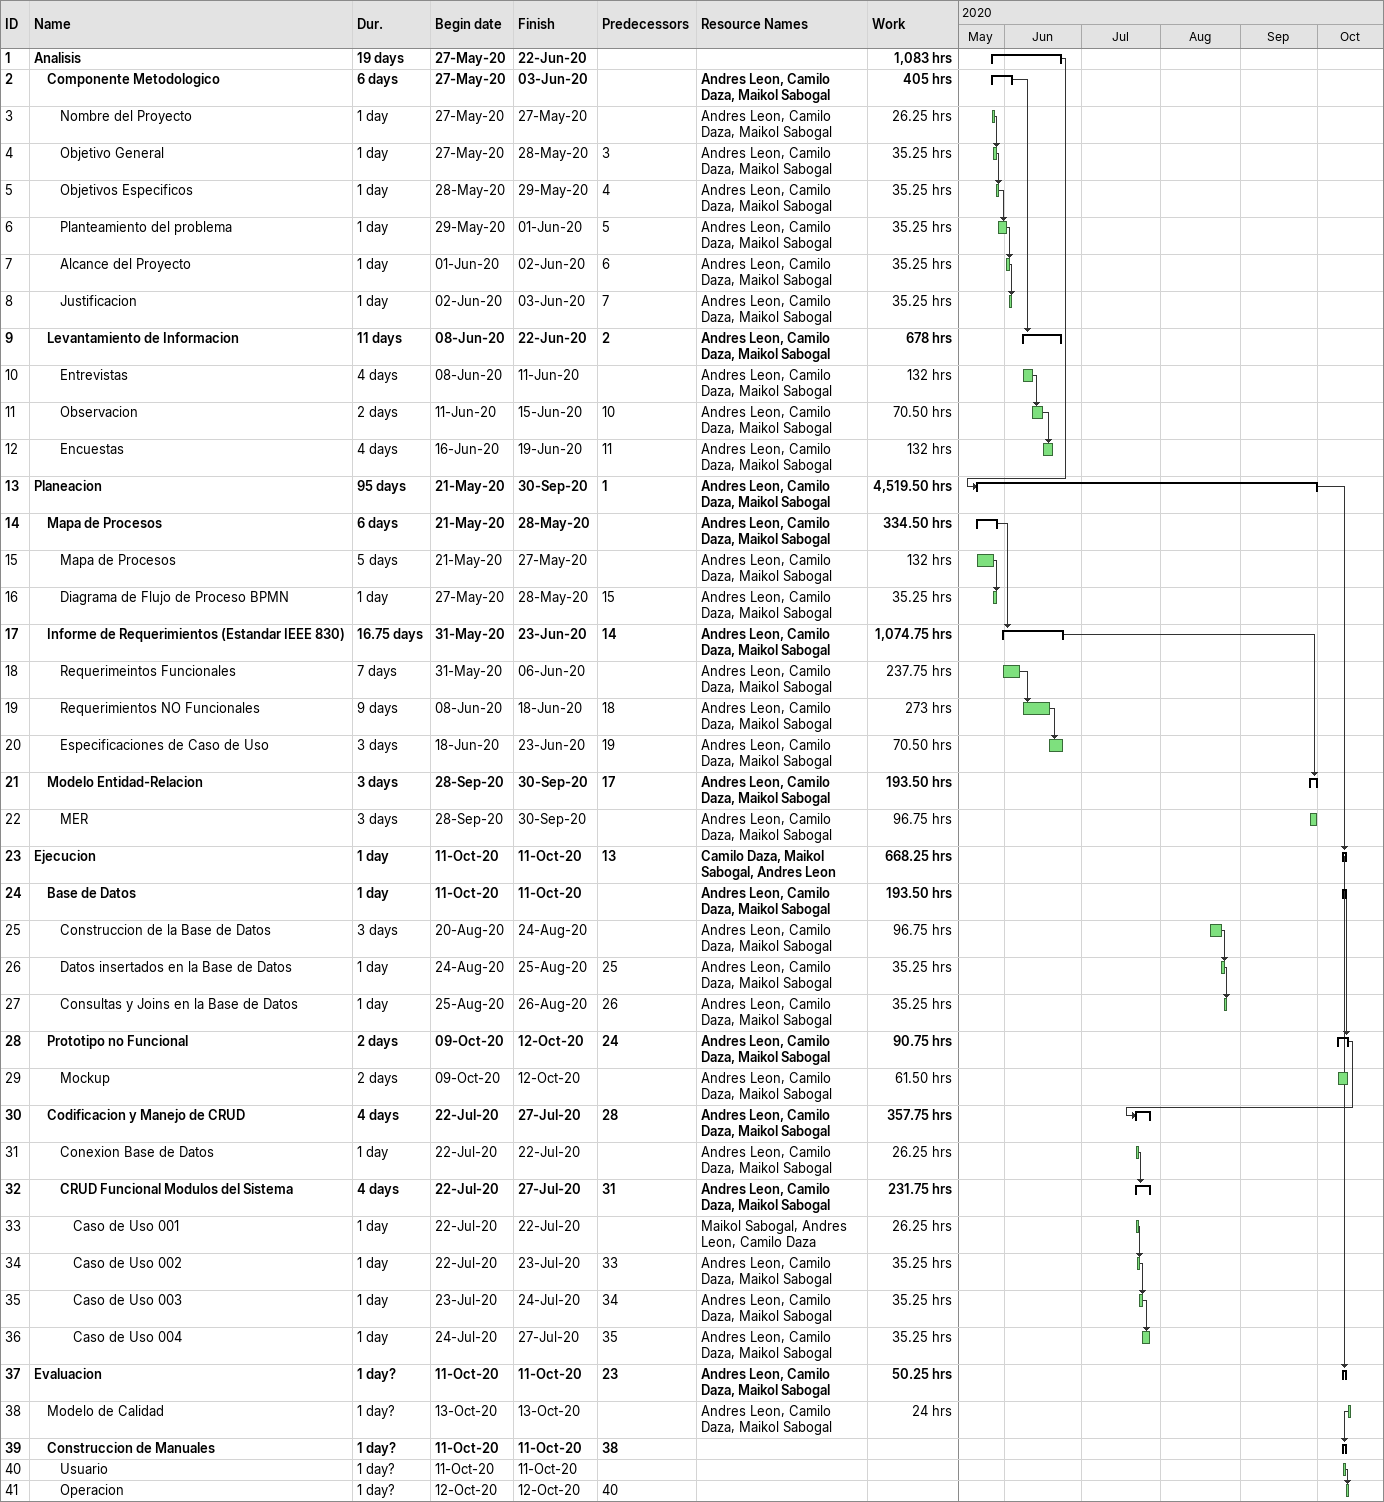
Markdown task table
| ID | Level | Task | Duration | Start | Finish | Predecessors | Resources | Work (h) |
|---|---|---|---|---|---|---|---|---|
| 1 | 1 | **Analisis** | 19d | 2020-05-27 | 2020-06-22 |  |  | 1083 |
| 2 | 2 | **Componente Metodologico** | 6d | 2020-05-27 | 2020-06-03 |  | Andres Leon, Camilo Daza, Maikol Sabogal | 405 |
| 3 | 3 | Nombre del Proyecto | 1d | 2020-05-27 | 2020-05-27 |  | Andres Leon, Camilo Daza, Maikol Sabogal | 26.25 |
| 4 | 3 | Objetivo General | 1d | 2020-05-27 | 2020-05-28 | 3 | Andres Leon, Camilo Daza, Maikol Sabogal | 35.25 |
| 5 | 3 | Objetivos Especificos | 1d | 2020-05-28 | 2020-05-29 | 4 | Andres Leon, Camilo Daza, Maikol Sabogal | 35.25 |
| 6 | 3 | Planteamiento del problema | 1d | 2020-05-29 | 2020-06-01 | 5 | Andres Leon, Camilo Daza, Maikol Sabogal | 35.25 |
| 7 | 3 | Alcance del Proyecto | 1d | 2020-06-01 | 2020-06-02 | 6 | Andres Leon, Camilo Daza, Maikol Sabogal | 35.25 |
| 8 | 3 | Justificacion | 1d | 2020-06-02 | 2020-06-03 | 7 | Andres Leon, Camilo Daza, Maikol Sabogal | 35.25 |
| 9 | 2 | **Levantamiento de Informacion** | 11d | 2020-06-08 | 2020-06-22 | 2 | Andres Leon, Camilo Daza, Maikol Sabogal | 678 |
| 10 | 3 | Entrevistas | 4d | 2020-06-08 | 2020-06-11 |  | Andres Leon, Camilo Daza, Maikol Sabogal | 132 |
| 11 | 3 | Observacion | 2d | 2020-06-11 | 2020-06-15 | 10 | Andres Leon, Camilo Daza, Maikol Sabogal | 70.50 |
| 12 | 3 | Encuestas | 4d | 2020-06-16 | 2020-06-19 | 11 | Andres Leon, Camilo Daza, Maikol Sabogal | 132 |
| 13 | 1 | **Planeacion** | 95d | 2020-05-21 | 2020-09-30 | 1 | Andres Leon, Camilo Daza, Maikol Sabogal | 4519.50 |
| 14 | 2 | **Mapa de Procesos** | 6d | 2020-05-21 | 2020-05-28 |  | Andres Leon, Camilo Daza, Maikol Sabogal | 334.50 |
| 15 | 3 | Mapa de Procesos | 5d | 2020-05-21 | 2020-05-27 |  | Andres Leon, Camilo Daza, Maikol Sabogal | 132 |
| 16 | 3 | Diagrama de Flujo de Proceso BPMN | 1d | 2020-05-27 | 2020-05-28 | 15 | Andres Leon, Camilo Daza, Maikol Sabogal | 35.25 |
| 17 | 2 | **Informe de Requerimientos (Estandar IEEE 830)** | 16.75d | 2020-05-31 | 2020-06-23 | 14 | Andres Leon, Camilo Daza, Maikol Sabogal | 1074.75 |
| 18 | 3 | Requerimeintos Funcionales | 7d | 2020-05-31 | 2020-06-06 |  | Andres Leon, Camilo Daza, Maikol Sabogal | 237.75 |
| 19 | 3 | Requerimientos NO Funcionales | 9d | 2020-06-08 | 2020-06-18 | 18 | Andres Leon, Camilo Daza, Maikol Sabogal | 273 |
| 20 | 3 | Especificaciones de Caso de Uso | 3d | 2020-06-18 | 2020-06-23 | 19 | Andres Leon, Camilo Daza, Maikol Sabogal | 70.50 |
| 21 | 2 | **Modelo Entidad-Relacion** | 3d | 2020-09-28 | 2020-09-30 | 17 | Andres Leon, Camilo Daza, Maikol Sabogal | 193.50 |
| 22 | 3 | MER | 3d | 2020-09-28 | 2020-09-30 |  | Andres Leon, Camilo Daza, Maikol Sabogal | 96.75 |
| 23 | 1 | **Ejecucion** | 1d | 2020-10-11 | 2020-10-11 | 13 | Camilo Daza, Maikol Sabogal, Andres Leon | 668.25 |
| 24 | 2 | **Base de Datos** | 1d | 2020-10-11 | 2020-10-11 |  | Andres Leon, Camilo Daza, Maikol Sabogal | 193.50 |
| 25 | 3 | Construccion de la Base de Datos | 3d | 2020-08-20 | 2020-08-24 |  | Andres Leon, Camilo Daza, Maikol Sabogal | 96.75 |
| 26 | 3 | Datos insertados en la Base de Datos | 1d | 2020-08-24 | 2020-08-25 | 25 | Andres Leon, Camilo Daza, Maikol Sabogal | 35.25 |
| 27 | 3 | Consultas y Joins en la Base de Datos | 1d | 2020-08-25 | 2020-08-26 | 26 | Andres Leon, Camilo Daza, Maikol Sabogal | 35.25 |
| 28 | 2 | **Prototipo no Funcional** | 2d | 2020-10-09 | 2020-10-12 | 24 | Andres Leon, Camilo Daza, Maikol Sabogal | 90.75 |
| 29 | 3 | Mockup | 2d | 2020-10-09 | 2020-10-12 |  | Andres Leon, Camilo Daza, Maikol Sabogal | 61.50 |
| 30 | 2 | **Codificacion y Manejo de CRUD** | 4d | 2020-07-22 | 2020-07-27 | 28 | Andres Leon, Camilo Daza, Maikol Sabogal | 357.75 |
| 31 | 3 | Conexion Base de Datos | 1d | 2020-07-22 | 2020-07-22 |  | Andres Leon, Camilo Daza, Maikol Sabogal | 26.25 |
| 32 | 3 | **CRUD Funcional Modulos del Sistema** | 4d | 2020-07-22 | 2020-07-27 | 31 | Andres Leon, Camilo Daza, Maikol Sabogal | 231.75 |
| 33 | 4 | Caso de Uso 001 | 1d | 2020-07-22 | 2020-07-22 |  | Maikol Sabogal, Andres Leon, Camilo Daza | 26.25 |
| 34 | 4 | Caso de Uso 002 | 1d | 2020-07-22 | 2020-07-23 | 33 | Andres Leon, Camilo Daza, Maikol Sabogal | 35.25 |
| 35 | 4 | Caso de Uso 003 | 1d | 2020-07-23 | 2020-07-24 | 34 | Andres Leon, Camilo Daza, Maikol Sabogal | 35.25 |
| 36 | 4 | Caso de Uso 004 | 1d | 2020-07-24 | 2020-07-27 | 35 | Andres Leon, Camilo Daza, Maikol Sabogal | 35.25 |
| 37 | 1 | **Evaluacion** | 1d? | 2020-10-11 | 2020-10-11 | 23 | Andres Leon, Camilo Daza, Maikol Sabogal | 50.25 |
| 38 | 2 | Modelo de Calidad | 1d? | 2020-10-13 | 2020-10-13 |  | Andres Leon, Camilo Daza, Maikol Sabogal | 24 |
| 39 | 2 | **Construccion de Manuales** | 1d? | 2020-10-11 | 2020-10-11 | 38 |  |  |
| 40 | 3 | Usuario | 1d? | 2020-10-11 | 2020-10-11 |  |  |  |
| 41 | 3 | Operacion | 1d? | 2020-10-12 | 2020-10-12 | 40 |  |  |
